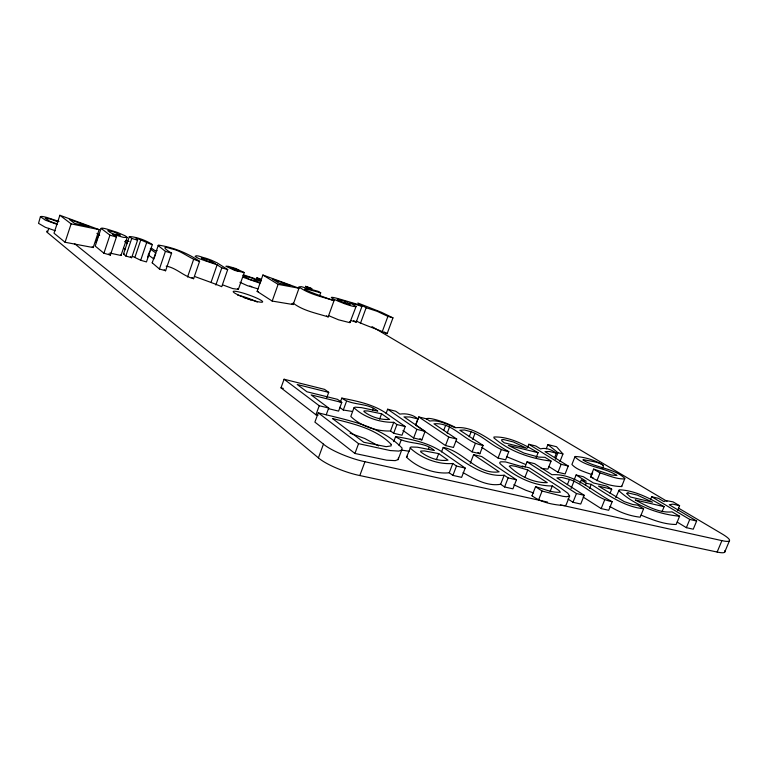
<?xml version="1.0" encoding="UTF-8"?>
<svg xmlns="http://www.w3.org/2000/svg" width="768" height="768" viewBox="0 0 768 768"><rect width="100%" height="100%" fill="white"/><g stroke="black" fill="none" stroke-linecap="round" stroke-linejoin="round"><path stroke-width="1.15" d="M401.674 450.125L402.086 448.09C380.554 425.683 347.222 420.278 318.269 412.829L314.89 422.112L354.931 453.466L386.64 460.195L395.213 460.637L398.112 459.6L401.674 450.125L398.803 451.094L390.25 450.557L358.56 443.664L318.269 412.829M398.112 459.6L398.544 457.498M603.504 465.379C595.123 460.147 585.043 457.085 575.213 456.47L574.906 456.912C586.406 467.645 604.109 466.992 616.973 475.44L611.674 475.085L593.626 469.104L590.534 476.851C599.693 482.458 610.829 486.47 621.648 486.557L624.893 478.358C613.258 467.76 595.882 468.163 582.96 459.946L583.238 459.514C587.165 460.954 608.285 462.49 602.218 468.595M621.648 486.557L621.802 486.029M55.296 230.736L45.312 227.29L38.534 223.334L40.416 216.691L41.683 216.432A11.702 1.373 18.4 0 1 46.858 217.45L59.011 221.482M724.637 550.81A27.552 4.618 23 0 1 717.139 552.038L359.818 475.546A30.682 6.73 20.5 0 1 318.413 457.862L47.405 232.531L48.797 228.298M59.875 215.261L54 233.194L65.069 242.266L93.197 247.555L99.149 229.642L59.875 215.261L71.117 223.872L99.149 229.642M65.069 242.266L71.117 223.872M95.981 242.323L98.026 236.189M127.152 237.533L123.254 237.331L112.387 234.144L116.419 237.043L110.39 255.072L103.91 253.229L95.203 246.086L101.088 228.374L102.173 228.125A11.578 1.306 18.8 0 1 106.915 229.094L117.427 232.435L124.934 235.709A21.158 2.4 18.8 0 1 127.152 237.533L120.96 255.485L109.843 253.056M103.91 253.229L109.939 235.152L101.088 228.374M152.362 244.512C152.41 245.664 129.869 234.067 137.578 240.163L131.664 257.702L125.827 256.032L123.485 254.006L129.35 236.534C136.934 236.995 145.632 240.25 152.362 244.512L146.467 261.926L140.698 260.275L132.816 256.464M125.827 256.032L131.741 238.454L129.35 236.534M134.976 257.146L140.832 239.779M140.698 260.275L146.602 242.813M147.725 257.203L149.75 251.203M199.584 261.35C189.494 258.749 181.699 250.646 171.178 248.736C160.368 245.117 165.418 249.494 171.6 253.171L165.6 270.749L159.418 268.992L152.208 262.838L158.39 245.088C173.021 247.315 187.373 252.893 199.584 261.35L193.603 278.698C183.715 276.403 176.477 267.898 166.195 266.122M154.243 257.981L155.933 252.998L150.192 249.005M159.418 268.992L165.418 251.366L158.083 245.53M187.565 276.979L193.555 259.584M211.21 281.856L217.123 264.826L198.835 258.566A19.978 2.218 19.3 0 1 195.091 256.33C196.541 254.429 202.656 257.75 205.363 258.077A10.992 1.219 19.3 0 1 211.786 260.381L217.046 262.81L227.702 269.568L221.741 286.685C212.899 282.97 203.904 279.917 194.784 276.528M215.846 285.014L221.818 267.85L217.123 264.826M222.682 284.89L232.733 288.586L238.358 289.354L244.243 272.554L235.421 268.397L228.326 266.314L225.907 266.275L234.931 270.49L244.243 272.554M256.09 280.07L256.867 277.853L260.602 278.938M257.136 291.36L262.896 275.021L298.992 288.23L293.165 304.55L272.189 301.075L257.136 291.36L258.317 291.696M272.189 301.075L278.122 284.362L262.896 275.021M318.038 415.277L315.936 414.778L280.992 387.84L284.083 379.238L324.576 389.366L328.714 392.362L326.774 397.661M319.536 295.997L320.688 292.8L318.211 291.35L301.325 286.675L298.848 286.867C309.187 294.307 322.118 296.794 334.042 300.643L328.157 316.906C316.253 313.133 303.178 310.829 293.069 303.053M344.602 303.6L345.37 301.478C319.747 293.318 364.56 311.75 345.37 301.478M315.936 414.778L319.229 405.734L284.083 379.238M328.55 315.619L338.544 319.805L349.862 322.675L356.074 306.499L349.968 302.822L361.968 306.346L356.208 322.128L350.746 320.573M326.227 414.778L328.694 408.029L311.146 394.915L341.779 402.451L338.602 411.11L328.387 408.643M360.374 323.52L366.144 307.747L357.859 303.014L381.523 312.317L392.966 317.856L387.139 333.648C377.069 329.098 366.221 325.824 356.275 321.062M318.413 457.862L323.443 444.125L74.429 243.581M340.243 402.365L341.808 398.102C356.736 401.04 372.298 404.093 385.21 412.598L405.235 426.557L401.99 435.226L393.658 433.248L390.509 430.992C376.55 431.472 360.691 426.154 350.794 416.458L353.99 407.77L355.027 407.155L361.43 407.635L377.76 411.101C367.498 402.278 352.07 405.946 341.808 398.102M352.397 411.466L343.306 410.016L346.454 401.453M382.07 332.208L387.907 316.378L377.03 311.261L366.144 307.747M354.931 453.466L358.56 443.664M372.499 410.477L373.286 408.355M379.613 419.126L381.59 413.789L367.882 410.966L364.109 410.88L363.898 411.514C371.021 417.024 380.621 420.058 389.635 419.434L381.59 413.789M359.818 475.546L364.954 461.731L547.526 502.08M386.112 413.376L387.658 409.219L395.674 411.206L399.898 414.106C406.224 413.165 413.069 414.634 417.917 418.963L415.584 425.155M390.509 430.992L393.754 422.323L396.922 424.541L405.235 426.557M393.658 433.248L396.922 424.541M393.734 441.6L395.626 436.531C411.658 439.248 428.275 442.675 441.984 451.901L465.197 468.067L461.626 477.35L452.909 475.402L449.251 472.781C434.198 474.307 417.13 467.501 406.464 457.114L410.842 446.986L417.302 447.187L434.275 450.499C423.341 440.65 406.55 445.229 395.626 436.531M399.101 445.498L401.011 440.4M481.776 447.331L498.048 458.045L505.613 459.84L508.8 451.632C492.538 442.915 475.142 425.52 455.222 427.747C447.254 424.426 438.653 419.635 429.782 421.037L426.547 418.867L418.762 416.938L415.69 425.117L445.507 445.565L453.466 447.456L456.691 439.008L433.968 423.83C453.178 421.814 465.293 442.848 483.082 445.402L479.875 453.725L472.118 451.882L456.24 441.226M417.917 418.963L410.026 417.005L403.978 416.899L425.088 431.357L421.843 439.939L413.626 437.99L416.88 429.379L387.658 409.219M428.429 449.366L429.187 447.36M443.683 430.502L445.613 425.424M436.387 459.696L438.71 453.61L424.483 450.941L420.72 451.066L420.662 451.862C428.189 457.69 438.461 461.578 448.032 460.147L438.71 453.61M447.187 433.133L449.51 427.037M441.514 451.901L443.203 447.456C463.152 450.73 477.062 475.229 499.123 471.821L473.606 454.646L470.246 463.392M445.507 445.565L448.733 437.088L418.762 416.938M449.251 472.781L452.803 463.488L456.48 466.07L465.197 468.067M452.909 475.402L456.48 466.07M469.219 436.752L471.139 431.741C484.723 436.445 494.371 449.376 508.8 451.632M472.704 439.354L475.008 433.334M472.118 451.882L475.325 443.52M498.048 458.045L501.245 449.798M500.65 484.262L504.163 475.219L508.138 477.888L516.451 479.798L512.928 488.832L504.595 486.97L500.65 484.262C487.421 486.643 474.24 479.03 463.075 472.627M504.595 486.97L508.138 477.888M527.539 447.571L528.826 444.269L535.805 445.997L540.49 448.886C546.086 447.274 551.952 449.923 556.387 453.197L554.659 457.584M525.005 467.05L527.04 461.846L534.586 463.651L551.933 474.71C574.579 473.194 593.501 492.019 612.173 501.696L608.717 510.278L601.171 508.589L583.114 497.03M524.861 477.523L527.798 470.016L515.501 466.31L510.931 465.571L509.242 466.205C518.899 475.882 533.318 483.034 547.267 482.659L527.798 470.016M536.16 457.622L538.09 452.698C524.832 444.883 509.558 436.454 493.958 436.992L493.939 437.933C509.587 451.421 530.688 458.611 551.069 461.088L547.92 469.094L541.142 468.403M546.211 448.858L547.901 444.576L556.531 446.736L562.954 453.965L559.939 461.587M532.003 495.744L535.555 486.72C543.677 488.765 551.914 493.027 560.342 492.202L559.075 490.57L552.317 485.952C533.309 486.134 513.734 476.064 499.843 463.459L499.834 462.374L500.822 461.789L505.584 461.933L523.066 466.944L522.048 466.099L529.344 467.818L560.909 488.208L567.802 493.21L569.635 496.051L566.093 504.97L565.075 505.603C553.651 504.96 541.334 502.637 532.003 495.744L532.445 495.85M538.493 500.131L542.083 491.04L535.555 486.72M555.37 459.283L557.952 452.726L547.901 444.576M550.147 491.453L552.317 485.952M556.387 453.197L549.523 451.488L544.982 451.661L568.253 466.022L565.104 473.971L557.99 472.282L561.139 464.294L528.826 444.269M591.782 474.566C584.986 471.936 576.96 469.968 571.901 464.486L574.906 456.912M567.36 484.637L569.443 479.395C584.842 484.598 596.016 498.883 612.173 501.696M574.08 480.077L576.106 474.979L583.325 476.707L593.462 482.976L606.672 486.096L611.712 489.187L610.061 493.277M571.056 488.582L573.974 481.248M580.042 483.187L581.28 480.096L586.205 481.258L576.106 474.979M569.443 479.395L561.782 477.456L556.954 477.917L584.218 495.302L580.733 504.019L572.976 502.282L576.461 493.526L527.04 461.846M585.427 485.27L586.253 483.197L581.28 480.096M591.341 475.834L592.666 472.512M589.546 488.496L591.197 484.358L586.253 483.197M596.909 480.758L600.019 472.963L593.626 469.104M123.485 254.006L124.157 253.67M601.171 508.589L604.637 499.968M615.763 497.626L619.238 489.792C635.376 490.426 650.381 498.682 664.099 506.669L662.026 511.738M611.712 489.187L598.474 486.077L624.24 501.619L632.765 504.509L637.795 505.19L643.613 508.762L640.186 517.19C629.462 516 619.114 512.093 609.936 506.477M650.486 499.718L651.706 496.742L658.474 498.346L663.965 501.61L666.125 500.592L673.046 501.859L679.584 505.709L677.558 510.643M664.099 506.669L635.242 499.958C646.426 505.824 659.078 513.283 672.048 511.862L679.594 516.24L676.205 524.467C663.965 524.486 652.253 519.744 641.107 515.146M686.371 527.664L689.76 519.446L696.643 521.021L693.254 529.21L686.371 527.664L677.155 522.077M717.139 552.038L721.901 540.624A27.59 4.397 22.8 0 0 721.709 533.702L678.394 508.042M724.685 552.173L729.408 540.874M152.208 262.838L152.534 262.339M406.464 457.114L407.357 456.25M569.635 496.051L566.352 496.742L562.79 496.301L542.083 491.04M356.074 306.499C353.002 308.198 316.061 292.627 338.611 298.762L359.376 304.858L361.968 306.346M452.803 463.488C437.722 464.765 420.826 458.035 409.968 447.811M504.163 475.219C480.998 477.466 461.203 459.082 443.203 447.456M393.754 422.323C379.776 422.592 364.061 417.322 353.99 407.77M624.749 478.877C616.214 479.357 608.102 475.171 600.019 472.963M679.594 516.24C657.734 514.166 634.666 505.373 618.634 490.512M157.21 250.646L154.858 250.57L151.238 248.054M401.414 450.058L409.114 451.258M643.613 508.762C623.894 506.774 607.469 494.458 591.197 484.358M298.992 288.23L278.122 284.362M560.4 504.931L721.901 540.624M576.461 493.526L584.218 495.302M258.029 288.893L247.382 285.658L239.914 282.288M260.035 283.2L243.466 277.411M473.606 454.646L481.738 456.566L516.451 479.798M679.584 505.709L672.922 504.134L669.254 504.749L696.643 521.021M590.534 476.851L593.107 477.782M319.229 405.734L328.694 408.029M416.88 429.379L425.088 431.357M448.733 437.088L456.691 439.008M561.139 464.294L568.253 466.022M538.09 452.698L508.301 445.392L524.064 453.082L538.502 457.085L545.021 457.315L551.069 461.088M280.992 387.84L283.306 388.406M557.952 452.726L562.954 453.965M328.714 392.362L297.216 384.509L306.97 391.795L337.469 399.331L341.779 402.451M243.322 274.8L254.102 278.39L260.861 281.712M261.245 280.579L258.701 279.83L257.261 278.938L259.805 279.677L256.867 277.853M131.741 238.454L137.578 240.163M109.939 235.152L116.419 237.043M165.418 251.366L171.6 253.171M221.818 267.85L227.702 269.568M387.907 316.378L392.966 317.856M125.77 240.557L129.082 241.526M471.139 431.741L464.486 429.984L459.85 430.253L483.082 445.402M320.688 292.8C279.802 281.434 328.55 298.848 334.042 300.643M57.35 224.486L45.341 220.147L40.416 216.691M533.654 492.97L525.878 490.291L513.84 484.742M56.227 223.603L49.997 221.414L45.149 218.266L50.429 219.005L58.07 221.885M249.811 286.032L251.75 286.646M350.083 433.21L364.771 438.518L378.576 445.92M525.581 464.448L506.65 456.682M384.47 332.131L387.139 333.648M372.038 326.63L667.046 501.331M651.706 496.742L689.76 519.446M353.635 320.592L356.208 322.128M326.458 315.859L328.157 316.906M291.811 303.706L293.165 304.55M548.938 466.579L557.99 472.282M567.955 498.998L572.976 502.282M477.936 452.429L479.875 453.725M191.971 277.555L193.603 278.698M419.933 438.605L421.843 439.939M402.97 430.483L413.626 437.99M148.186 254.918L153.898 258.979M164.218 269.75L165.6 270.749M124.637 241.546L127.498 243.6M123.581 248.227L125.482 249.619M339.61 407.299L343.306 410.016M130.406 256.771L131.664 257.702M96.931 233.376L99.677 235.421M108.806 253.853L110.39 255.072M92.17 246.758L93.197 247.555M349.642 321.744L350.227 322.522M237.552 288.605L238.358 289.354M364.954 461.731A30.73 6.413 20.4 0 1 323.443 444.125M47.405 232.531A19.325 2.448 18.4 0 1 47.165 231.072M426.499 419.318A18.557 3.082 20.9 0 1 436.397 419.885A18.557 3.082 20.9 0 1 455.338 427.402M237.61 295.075A15.59 2.016 19.4 0 1 257.299 302.064M243.514 297.437A10.224 1.325 19.4 0 1 250.848 300M120.931 254.688A21.11 2.669 18.6 0 1 121.229 255.197M243.226 275.568L249.082 279.283L258.307 281.971L252.374 278.237L243.226 275.568M391.238 444.413L391.114 445.901L386.189 446.669L363.792 442.282L332.419 418.493C353.002 423.706 375.965 428.592 391.238 444.413M120.086 235.104C116.093 235.238 110.88 233.626 107.731 230.63L114.01 231.974L120.086 235.104M305.549 286.349L311.798 288.643L305.549 286.349M231.139 267.821C237.907 272.659 244.512 271.142 231.139 267.821M201.466 257.837L205.68 260.573L215.242 263.616L209.04 260.093L201.466 257.837M627.994 492.902L626.563 493.373L630.432 497.021L652.502 502.176L637.45 495.13L627.994 492.902M503.501 439.526L501.629 439.766L501.859 440.87L504.25 442.81L527.011 448.406L513.254 441.936L503.501 439.526M290.15 285.437L279.456 283.392L272.352 279.053L290.15 285.437M88.915 226.416L74.64 223.421L69.35 219.408L88.915 226.416M239.453 295.507A15.6 1.978 19.4 0 0 262.589 302.006A15.6 1.978 19.4 0 0 241.747 292.685A15.6 1.978 19.4 0 0 239.453 295.507"/></g></svg>
